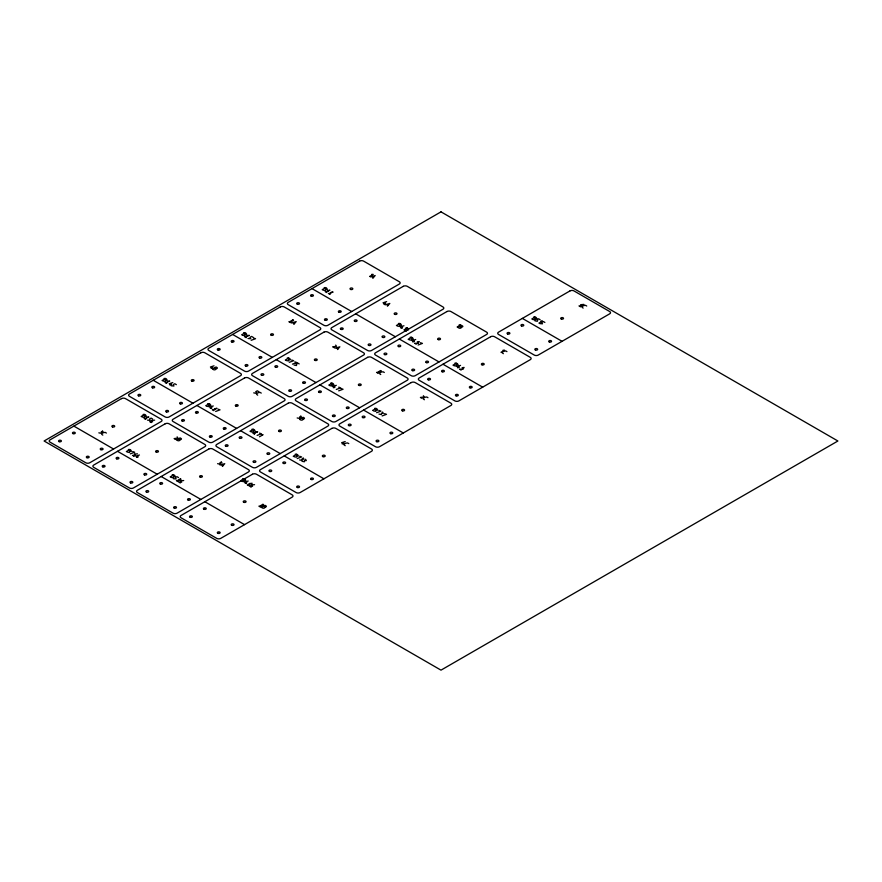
<?xml version="1.0" encoding="UTF-8"?>
<svg xmlns="http://www.w3.org/2000/svg" width="882" height="882" viewBox="0 0 882 882"><rect width="100%" height="100%" fill="white"/><g stroke="black" fill="none" stroke-linecap="round" stroke-linejoin="round"><path stroke-width="1.32" d="M293.805 324.356L296.187 321.599L291.424 322.977M372.788 278.293L375.17 275.548L370.407 276.915M222.363 466.424L224.745 463.678L219.982 465.046M337.464 349.559L339.846 346.813L335.083 348.181M387.43 306.208L389.811 303.463L385.048 304.841M162.067 380.528L165.64 378.466L164.052 378.466M241.646 334.807L245.218 332.746L243.63 332.746M322.217 289.671L325.789 287.609L324.201 287.609M169.807 384.993L171.395 384.078M253.553 338.015L255.537 338.71L251.172 340.309M369.613 276.463L373.185 274.401L371.598 274.401M211.052 368.235L212.639 367.32M141.142 416.491L144.714 414.43L143.127 414.43M151.858 420.383L150.668 421.993L152.652 421.761L151.858 420.383L154.637 420.163M126.346 451.562L129.919 449.5L128.331 449.5M205.726 405.731L209.299 403.669L207.711 403.669M285.305 360.021L288.877 357.96L287.289 357.96M383.659 304.036L385.247 303.121M132.697 451.562L134.681 452.245L130.316 453.855M291.655 360.021L293.64 360.705L289.274 362.315M210.291 408.366L211.878 407.451M134.681 454.087L133.491 455.685L135.475 455.454L134.681 454.087L137.46 453.855M294.831 361.852L296.815 362.535L292.449 364.145M218.03 409.171L220.015 409.854L215.649 411.464M136.467 457.405L138.055 456.49M396.404 325.535L399.976 323.474L398.388 323.474M400.968 328.17L402.556 327.255M403.945 329.89L407.517 327.828L405.929 327.828M328.765 385.114L332.338 383.053L330.75 383.053M408.146 339.283L411.718 337.222L410.13 337.222M170.204 476.886L173.776 474.825L172.188 474.825M249.981 431.287L253.553 429.225L251.965 429.225M333.33 387.749L334.917 386.823M412.71 341.918L414.297 341.003M338.688 387.176L340.673 387.86L336.307 389.458M259.506 433.117L261.491 433.801L257.125 435.41M418.068 343.175L419.259 341.577L417.274 341.797L418.068 343.175L415.29 343.407M180.92 480.778L179.73 482.388L181.714 482.156L180.92 480.778L183.699 480.547M341.069 388.543L343.054 389.238L338.688 390.836M420.449 342.712L422.434 343.407L418.068 345.005M259.506 436.777L263.079 434.716L261.491 434.716M457.13 326.99L460.702 324.929L459.114 324.929M240.665 480.778L244.237 478.717L242.649 478.717M245.229 483.413L246.817 482.498M293.243 456.259L296.815 454.197L295.227 454.197M372.623 410.428L376.195 408.366L374.607 408.366M531.78 318.997L535.352 316.936L533.764 316.936M452.995 365.17L456.567 363.108L454.98 363.108M249.397 483.534L248.206 485.133L250.19 484.902L249.397 483.534L252.175 483.303M299.593 456.259L301.578 456.942L297.212 458.552M378.973 410.428L380.958 411.122L376.592 412.721M251.778 484.902L250.587 486.511L252.572 486.28L251.778 484.902L254.556 484.681M457.56 367.805L459.147 366.89M538.924 323.121L542.496 321.059L540.909 321.059M384.53 413.636L386.514 414.331L382.149 415.929M462.918 369.073L464.108 367.463L462.124 367.695L462.918 369.073L460.139 369.293M581.161 304.643L579.97 306.252L581.955 306.021L581.161 304.643L583.939 304.422M342.227 443.966L343.815 443.051M500.987 352.304L504.559 350.242L502.972 350.242M386.636 301.633L383.064 302.78L385.048 303.926M214.028 365.832L210.456 366.978L212.441 368.125M172.784 382.59L169.212 383.736L171.196 384.883M403.945 325.767L400.373 326.913L402.357 328.06M415.687 339.504L412.115 340.65L414.099 341.797M213.268 405.963L209.695 407.109L211.68 408.256M336.307 385.335L332.735 386.481L334.719 387.628M139.444 455.002L135.872 456.148L137.857 457.295M460.536 365.402L456.964 366.548L458.949 367.695M345.204 441.562L341.632 442.709L343.616 443.855M248.206 481.01L244.634 482.156L246.618 483.303M325.392 289.208L327.376 289.439L326.583 288.061M534.955 318.545L536.94 318.766L536.146 317.399M399.579 325.083L401.564 325.304L400.77 323.937M244.821 334.355L246.806 334.587L246.012 333.209M411.321 338.82L413.305 339.052L412.511 337.674M288.48 359.558L290.465 359.79L289.671 358.412M456.17 364.718L458.155 364.95L457.361 363.571M165.243 380.065L167.227 380.296L166.433 378.918M331.941 384.651L333.925 384.883L333.131 383.505M208.902 405.279L210.886 405.5L210.092 404.132M375.798 409.976L377.783 410.196L376.989 408.829M381.355 413.184L383.339 413.404L382.545 412.037M144.317 416.039L146.302 416.26L145.508 414.893M299.56 417.043L301.545 417.274L300.751 415.896M253.156 430.824L255.141 431.055L254.347 429.677M101.221 431.915L103.205 432.147L102.411 430.78M129.522 451.099L131.506 451.33L130.712 449.963M296.418 455.807L298.403 456.027L297.609 454.66M301.975 459.015L303.959 459.235L303.165 457.868M304.356 460.382L306.341 460.613L305.547 459.235M219.982 462.763L221.966 462.984L221.173 461.617M173.379 476.423L175.364 476.655L174.57 475.277M243.84 480.326L245.824 480.558L245.031 479.18M586.717 306.021C585.615 303.992 579.474 306.892 583.145 308.083M578.978 305.911L580.565 306.826M540.115 319.692L538.527 318.766L536.94 319.692L537.733 320.144L537.336 321.291L534.955 320.839M544.878 322.437L543.29 321.522L541.702 322.437L542.496 323.815L539.718 323.584M532.574 319.46L534.955 319.912L535.352 318.766M522.365 318.402L562.055 341.323M506.941 351.62C505.772 349.603 499.697 352.591 503.368 353.682M459.908 326.296L460.9 326.869A1.125 0.65 0 0 0 462.488 326.869A1.125 0.65 0 0 0 462.488 325.954L461.495 325.381L457.923 327.442L458.916 328.016A1.4 0.805 0 0 0 460.9 328.016A1.4 0.805 0 0 0 460.9 326.869M371.73 276.54L373.45 277.532M386.371 304.455L388.091 305.448M397.198 325.998L399.579 326.45L399.976 325.304M406.326 331.268L404.739 330.353L408.542 329.846L407.716 328.633M323.01 290.123L325.392 290.586L325.789 289.439M408.939 339.735L411.321 340.198L411.718 339.052M453.789 365.633L456.17 366.085L456.567 364.95M325.193 291.622L326.781 292.537M328.369 293.452L329.956 294.368M414.694 343.285L416.282 344.212M459.544 369.183L461.132 370.098M312.007 288.612L351.697 311.533M355.667 313.827L395.357 336.737M399.325 339.03L439.015 361.94M442.985 364.233L482.675 387.154M384.298 372.48C383.075 370.429 377.099 373.417 380.726 374.541M427.957 397.683C426.789 395.632 420.747 398.642 424.385 399.744M292.747 322.592L294.467 323.584M336.406 347.806L338.126 348.798M334.289 347.728L332.701 346.813L336.505 346.306L335.678 345.094M422.004 398.366L420.416 397.451L424.22 396.944L423.393 395.731M288.844 321.721L290.432 322.636M376.559 372.358L378.146 373.273M253.156 337.332L251.568 336.417L249.981 337.332L250.775 338.71L247.996 338.479M299.196 363.913L297.609 362.998L296.021 363.913L296.815 364.376L296.418 365.523L294.037 365.06M242.44 335.27L244.821 335.733L245.218 334.587M286.099 360.473L288.48 360.936L288.877 359.79M329.559 385.566L331.941 386.029L332.338 384.883M373.417 410.891L375.798 411.343L376.195 410.196M378.973 414.099L381.355 414.551L381.752 413.404M244.623 336.759L246.21 337.674M232.627 334.443L272.317 357.364M276.286 359.658L315.977 382.567M319.945 384.861L359.635 407.771M363.605 410.064L403.295 432.985M258.878 391.718L257.29 390.803L255.703 391.718L256.497 392.181L256.1 393.328L253.718 392.865M261.259 393.096C260.113 391.057 254.038 394 257.687 395.158M348.776 443.624C347.442 441.573 341.577 444.627 345.204 445.686M214.425 367.893L215.417 368.467A1.125 0.65 0 0 0 217.005 368.467A1.125 0.65 0 0 0 217.005 367.551L216.013 366.978L212.441 369.04L213.433 369.613A1.4 0.805 0 0 0 215.417 369.613A1.4 0.805 0 0 0 215.417 368.467M301.545 418.189L302.537 418.763A1.125 0.65 0 0 0 304.125 418.763A1.125 0.65 0 0 0 304.125 417.848L303.132 417.274L299.56 419.336L300.553 419.909A1.4 0.805 0 0 0 302.537 419.909A1.4 0.805 0 0 0 302.537 418.763M297.179 417.958L299.56 418.421L299.957 417.274M176.356 384.651L174.768 383.736L173.181 384.651L173.975 386.029L171.196 385.798M162.861 380.98L165.243 381.443L165.64 380.296M206.52 406.194L208.902 406.646L209.299 405.5M250.775 431.739L253.156 432.202L253.553 431.055M294.037 456.722L296.418 457.174L296.815 456.027M299.593 459.93L301.975 460.382L302.372 459.235M301.975 461.297L304.356 461.76L304.753 460.613M165.044 382.479L166.632 383.394M212.275 409.744L213.863 410.659M252.958 433.227L254.545 434.142M153.248 380.274L192.938 403.195M196.906 405.477L236.596 428.398M240.565 430.692L280.255 453.602M284.225 455.895L323.915 478.805M152.652 419.016L151.065 418.101L149.477 419.016L150.271 420.383L147.492 420.163M141.936 416.954L144.317 417.407L144.714 416.26M144.119 418.443L145.706 419.358M149.675 421.651L151.263 422.566M178.506 438.817L179.498 439.39A1.125 0.65 0 0 0 181.086 439.39A1.125 0.65 0 0 0 181.086 438.464L180.093 437.891L176.521 439.964L177.514 440.526A1.4 0.805 0 0 0 179.498 440.526A1.4 0.805 0 0 0 179.498 439.39M221.305 464.671L223.025 465.663M175.727 439.501L174.14 438.586L177.944 438.078L177.117 436.866M217.6 463.678L219.982 464.13L220.379 462.984M241.459 481.241L243.84 481.693L244.237 480.558M247.214 484.791L248.801 485.706M249.595 486.169L251.183 487.085M263.442 506.257L264.435 506.83A1.125 0.65 0 0 0 266.022 506.83A1.125 0.65 0 0 0 266.022 505.915L265.03 505.342L261.458 507.404L262.45 507.977A1.4 0.805 0 0 0 264.435 507.977A1.4 0.805 0 0 0 264.435 506.83M258.878 506.147L260.466 507.062M106.38 433.062C105.278 431.033 99.137 434.021 102.808 435.124M178.539 477.57L176.951 476.655L175.364 477.57L176.157 478.948L173.379 478.717M98.839 432.842L101.221 433.294L101.617 432.147M127.14 452.025L129.522 452.477L129.919 451.33M170.998 477.338L173.379 477.801L173.776 476.655M132.498 455.344L134.086 456.259M176.356 480.668L177.944 481.583M178.737 482.035L180.325 482.961M73.868 426.105L113.558 449.015M117.526 451.308L157.216 474.229M161.185 476.523L200.875 499.433M204.845 501.726L244.535 524.636M146.908 417.362L145.64 418.873L144.957 418.487L148.838 417.021L146.908 417.362M167.834 381.388L166.555 382.909L165.882 382.512L169.752 381.057L167.834 381.388M215.065 408.664L215.043 409.446L213.113 409.788L216.983 408.322L215.065 408.664M247.412 335.678L246.133 337.189L245.461 336.803L249.33 335.347L247.412 335.678M255.747 432.147L254.468 433.657L253.796 433.271L257.665 431.816L255.747 432.147M327.983 290.531L327.961 291.325L326.031 291.655L329.901 290.2L327.983 290.531M331.158 292.372L329.879 293.882L329.207 293.497L333.076 292.03L331.158 292.372M441 211.856L44.1 441L441 670.144L837.9 441L441 211.856M121.496 398.609L50.053 439.853A2.811 1.621 0 0 0 50.053 442.147L85.775 462.774A2.811 1.621 0 0 0 89.744 462.774L161.185 421.519A2.811 1.621 0 0 0 161.185 419.226L125.465 398.609A2.811 1.621 0 0 0 121.496 398.609M200.875 352.778L129.434 394.022A2.811 1.621 0 0 0 129.434 396.316L165.155 416.943A2.811 1.621 0 0 0 169.124 416.943L240.565 375.688A2.811 1.621 0 0 0 240.565 373.406L204.845 352.778A2.811 1.621 0 0 0 200.875 352.778M280.255 306.947L208.814 348.192A2.811 1.621 0 0 0 208.814 350.485L244.535 371.113A2.811 1.621 0 0 0 248.504 371.113L319.945 329.868A2.811 1.621 0 0 0 319.945 327.575L284.225 306.947A2.811 1.621 0 0 0 280.255 306.947M359.635 261.116L288.193 302.361A2.811 1.621 0 0 0 288.193 304.654L323.915 325.282A2.811 1.621 0 0 0 327.883 325.282L399.325 284.037A2.811 1.621 0 0 0 399.325 281.744L363.605 261.116A2.811 1.621 0 0 0 359.635 261.116M292.879 319.912L289.682 321.754L290.365 322.151L293.563 320.298L292.879 319.912M165.155 423.812L93.713 465.057A2.811 1.621 0 0 0 93.713 467.35L129.434 487.978A2.811 1.621 0 0 0 133.403 487.978L204.845 446.733A2.811 1.621 0 0 0 204.845 444.44L169.124 423.812A2.811 1.621 0 0 0 165.155 423.812M244.535 377.981L173.093 419.226A2.811 1.621 0 0 0 173.093 421.519L208.814 442.147A2.811 1.621 0 0 0 212.782 442.147L284.225 400.902A2.811 1.621 0 0 0 284.225 398.609L248.504 377.981A2.811 1.621 0 0 0 244.535 377.981M323.915 332.15L252.472 373.406A2.811 1.621 0 0 0 252.472 375.688L288.193 396.316A2.811 1.621 0 0 0 292.163 396.316L363.605 355.071A2.811 1.621 0 0 0 363.605 352.778L327.883 332.15A2.811 1.621 0 0 0 323.915 332.15M403.295 286.33L331.853 327.575A2.811 1.621 0 0 0 331.853 329.868L367.573 350.485A2.811 1.621 0 0 0 371.543 350.485L442.985 309.24A2.811 1.621 0 0 0 442.985 306.947L407.263 286.33A2.811 1.621 0 0 0 403.295 286.33M208.814 449.015L137.371 490.271A2.811 1.621 0 0 0 137.371 492.553L173.093 513.181A2.811 1.621 0 0 0 177.061 513.181L248.504 471.936A2.811 1.621 0 0 0 248.504 469.643L212.782 449.015A2.811 1.621 0 0 0 208.814 449.015M288.193 403.195L216.751 444.44A2.811 1.621 0 0 0 216.751 446.733L252.472 467.35A2.811 1.621 0 0 0 256.442 467.35L327.883 426.105A2.811 1.621 0 0 0 327.883 423.812L292.163 403.195A2.811 1.621 0 0 0 288.193 403.195M367.573 357.364L296.132 398.609A2.811 1.621 0 0 0 296.132 400.902L331.853 421.519A2.811 1.621 0 0 0 335.822 421.519L407.263 380.274A2.811 1.621 0 0 0 407.263 377.981L371.543 357.364A2.811 1.621 0 0 0 367.573 357.364M446.953 311.533L375.512 352.778A2.811 1.621 0 0 0 375.512 355.071L411.233 375.688A2.811 1.621 0 0 0 415.202 375.688L486.644 334.443A2.811 1.621 0 0 0 486.644 332.15L450.923 311.533A2.811 1.621 0 0 0 446.953 311.533M180.391 478.86L177.194 480.701L177.866 481.098L181.064 479.246L180.391 478.86M380.594 370.55L377.397 372.402L378.08 372.788L381.278 370.947L380.594 370.55M252.472 474.229L181.03 515.474A2.811 1.621 0 0 0 181.03 517.767L216.751 538.384A2.811 1.621 0 0 0 220.72 538.384L292.163 497.139A2.811 1.621 0 0 0 292.163 494.846L256.442 474.229A2.811 1.621 0 0 0 252.472 474.229M331.853 428.398L260.411 469.643A2.811 1.621 0 0 0 260.411 471.936L296.132 492.553A2.811 1.621 0 0 0 300.101 492.553L371.543 451.308A2.811 1.621 0 0 0 371.543 449.015L335.822 428.398A2.811 1.621 0 0 0 331.853 428.398M411.233 382.567L339.791 423.812A2.811 1.621 0 0 0 339.791 426.105L375.512 446.733A2.811 1.621 0 0 0 379.481 446.733L450.923 405.477A2.811 1.621 0 0 0 450.923 403.195L415.202 382.567A2.811 1.621 0 0 0 411.233 382.567M490.613 336.737L419.171 377.981A2.811 1.621 0 0 0 419.171 380.274L454.892 400.902A2.811 1.621 0 0 0 458.861 400.902L530.303 359.658A2.811 1.621 0 0 0 530.303 357.364L494.582 336.737A2.811 1.621 0 0 0 490.613 336.737M569.993 290.906L498.55 332.15A2.811 1.621 0 0 0 498.55 334.443L534.272 355.071A2.811 1.621 0 0 0 538.24 355.071L609.683 313.827A2.811 1.621 0 0 0 609.683 311.533L573.962 290.906A2.811 1.621 0 0 0 569.993 290.906M262.924 504.339L259.727 506.18L260.399 506.577L263.597 504.725L262.924 504.339M394.772 314.345A1.4 0.805 0 0 0 396.988 313.772A1.4 0.805 0 0 0 395.015 312.956A1.4 0.805 0 0 0 394.772 314.345M382.634 337.398A1.4 0.805 0 0 0 384.85 336.814A1.4 0.805 0 0 0 382.865 335.998A1.4 0.805 0 0 0 382.634 337.398M354.851 321.357A1.4 0.805 0 0 0 357.067 320.772A1.4 0.805 0 0 0 355.082 319.957A1.4 0.805 0 0 0 354.851 321.357M368.742 345.413A1.4 0.805 0 0 0 370.958 344.84A1.4 0.805 0 0 0 368.974 344.024A1.4 0.805 0 0 0 368.742 345.413M340.959 329.372A1.4 0.805 0 0 0 343.175 328.799A1.4 0.805 0 0 0 341.191 327.983A1.4 0.805 0 0 0 340.959 329.372M200.28 477.151A1.4 0.805 0 0 0 202.397 476.456A1.4 0.805 0 0 0 200.302 475.751A1.4 0.805 0 0 0 200.28 477.151M174.316 508.131A1.4 0.805 0 0 0 176.477 507.492A1.4 0.805 0 0 0 174.438 506.731A1.4 0.805 0 0 0 174.316 508.131M160.425 484.075A1.4 0.805 0 0 0 162.586 483.435A1.4 0.805 0 0 0 160.546 482.675A1.4 0.805 0 0 0 160.425 484.075M188.208 500.116A1.4 0.805 0 0 0 190.369 499.477A1.4 0.805 0 0 0 188.329 498.716A1.4 0.805 0 0 0 188.208 500.116M146.533 492.09A1.4 0.805 0 0 0 148.694 491.45A1.4 0.805 0 0 0 146.655 490.69A1.4 0.805 0 0 0 146.533 492.09M261.667 375.236A1.4 0.805 0 0 0 263.795 374.563A1.4 0.805 0 0 0 261.722 373.836A1.4 0.805 0 0 0 261.667 375.236M315.039 360.44A1.4 0.805 0 0 0 317.2 359.79A1.4 0.805 0 0 0 315.15 359.04A1.4 0.805 0 0 0 315.039 360.44M289.45 391.277A1.4 0.805 0 0 0 291.578 390.605A1.4 0.805 0 0 0 289.505 389.877A1.4 0.805 0 0 0 289.45 391.277M303.342 383.262A1.4 0.805 0 0 0 305.47 382.59A1.4 0.805 0 0 0 303.397 381.851A1.4 0.805 0 0 0 303.342 383.262M275.559 367.221A1.4 0.805 0 0 0 277.687 366.548A1.4 0.805 0 0 0 275.614 365.821A1.4 0.805 0 0 0 275.559 367.221M350.716 289.483A1.4 0.805 0 0 0 352.822 288.778A1.4 0.805 0 0 0 350.716 288.083A1.4 0.805 0 0 0 350.716 289.483M311.291 296.187A1.4 0.805 0 0 0 313.408 295.503A1.4 0.805 0 0 0 311.324 294.786A1.4 0.805 0 0 0 311.291 296.187M297.399 304.202A1.4 0.805 0 0 0 299.516 303.529A1.4 0.805 0 0 0 297.432 302.802A1.4 0.805 0 0 0 297.399 304.202M325.182 320.243A1.4 0.805 0 0 0 327.299 319.56A1.4 0.805 0 0 0 325.215 318.843A1.4 0.805 0 0 0 325.182 320.243M339.074 312.228A1.4 0.805 0 0 0 341.191 311.544A1.4 0.805 0 0 0 339.107 310.828A1.4 0.805 0 0 0 339.074 312.228M271.325 335.292A1.4 0.805 0 0 0 273.464 334.62A1.4 0.805 0 0 0 271.38 333.881A1.4 0.805 0 0 0 271.325 335.292M245.747 366.052A1.4 0.805 0 0 0 247.919 365.435A1.4 0.805 0 0 0 245.891 364.652A1.4 0.805 0 0 0 245.747 366.052M259.639 358.037A1.4 0.805 0 0 0 261.811 357.408A1.4 0.805 0 0 0 259.782 356.637A1.4 0.805 0 0 0 259.639 358.037M231.856 341.995A1.4 0.805 0 0 0 234.028 341.367A1.4 0.805 0 0 0 231.999 340.595A1.4 0.805 0 0 0 231.856 341.995M217.964 350.011A1.4 0.805 0 0 0 220.136 349.393A1.4 0.805 0 0 0 218.108 348.611A1.4 0.805 0 0 0 217.964 350.011M138.628 395.864A1.4 0.805 0 0 0 140.756 395.191A1.4 0.805 0 0 0 138.683 394.463A1.4 0.805 0 0 0 138.628 395.864M166.411 411.905A1.4 0.805 0 0 0 168.539 411.233A1.4 0.805 0 0 0 166.466 410.505A1.4 0.805 0 0 0 166.411 411.905M191.912 381.09A1.4 0.805 0 0 0 194.084 380.473A1.4 0.805 0 0 0 192.067 379.69A1.4 0.805 0 0 0 191.912 381.09M152.52 387.837A1.4 0.805 0 0 0 154.648 387.165A1.4 0.805 0 0 0 152.575 386.437A1.4 0.805 0 0 0 152.52 387.837M180.303 403.879A1.4 0.805 0 0 0 182.431 403.206A1.4 0.805 0 0 0 180.358 402.479A1.4 0.805 0 0 0 180.303 403.879M225.88 446.248A1.4 0.805 0 0 0 228.074 445.642A1.4 0.805 0 0 0 226.068 444.848A1.4 0.805 0 0 0 225.88 446.248M253.663 462.289A1.4 0.805 0 0 0 255.857 461.683A1.4 0.805 0 0 0 253.851 460.889A1.4 0.805 0 0 0 253.663 462.289M267.555 454.274A1.4 0.805 0 0 0 269.749 453.668A1.4 0.805 0 0 0 267.742 452.874A1.4 0.805 0 0 0 267.555 454.274M279.164 431.507A1.4 0.805 0 0 0 281.38 430.923A1.4 0.805 0 0 0 279.396 430.107A1.4 0.805 0 0 0 279.164 431.507M239.772 438.233A1.4 0.805 0 0 0 241.966 437.626A1.4 0.805 0 0 0 239.959 436.833A1.4 0.805 0 0 0 239.772 438.233M144.516 474.891A1.4 0.805 0 0 0 146.71 474.296A1.4 0.805 0 0 0 144.703 473.491A1.4 0.805 0 0 0 144.516 474.891M102.841 466.876A1.4 0.805 0 0 0 105.035 466.269A1.4 0.805 0 0 0 103.029 465.476A1.4 0.805 0 0 0 102.841 466.876M116.733 458.849A1.4 0.805 0 0 0 118.927 458.254A1.4 0.805 0 0 0 116.92 457.449A1.4 0.805 0 0 0 116.733 458.849M130.624 482.917A1.4 0.805 0 0 0 132.818 482.311A1.4 0.805 0 0 0 130.812 481.517A1.4 0.805 0 0 0 130.624 482.917M156.279 452.08A1.4 0.805 0 0 0 158.451 451.463A1.4 0.805 0 0 0 156.423 450.68A1.4 0.805 0 0 0 156.279 452.08M438.277 339.614A1.4 0.805 0 0 0 440.493 339.03A1.4 0.805 0 0 0 438.519 338.214A1.4 0.805 0 0 0 438.277 339.614M426.337 362.623A1.4 0.805 0 0 0 428.509 361.984A1.4 0.805 0 0 0 426.48 361.223A1.4 0.805 0 0 0 426.337 362.623M412.445 370.638A1.4 0.805 0 0 0 414.617 370.01A1.4 0.805 0 0 0 412.589 369.238A1.4 0.805 0 0 0 412.445 370.638M398.554 346.582A1.4 0.805 0 0 0 400.726 345.953A1.4 0.805 0 0 0 398.697 345.182A1.4 0.805 0 0 0 398.554 346.582M384.662 354.597A1.4 0.805 0 0 0 386.834 353.969A1.4 0.805 0 0 0 384.806 353.197A1.4 0.805 0 0 0 384.662 354.597M204.128 509.3A1.4 0.805 0 0 0 206.245 508.605A1.4 0.805 0 0 0 204.161 507.889A1.4 0.805 0 0 0 204.128 509.3M231.911 525.341A1.4 0.805 0 0 0 234.028 524.647A1.4 0.805 0 0 0 231.944 523.93A1.4 0.805 0 0 0 231.911 525.341M218.019 533.356A1.4 0.805 0 0 0 220.136 532.673A1.4 0.805 0 0 0 218.052 531.956A1.4 0.805 0 0 0 218.019 533.356M190.236 517.315A1.4 0.805 0 0 0 192.353 516.632A1.4 0.805 0 0 0 190.269 515.915A1.4 0.805 0 0 0 190.236 517.315M243.95 502.354A1.4 0.805 0 0 0 246.067 501.66A1.4 0.805 0 0 0 243.972 500.943A1.4 0.805 0 0 0 243.95 502.354M521.582 325.954A1.4 0.805 0 0 0 523.765 325.337A1.4 0.805 0 0 0 521.747 324.554A1.4 0.805 0 0 0 521.582 325.954M507.69 333.969A1.4 0.805 0 0 0 509.873 333.352A1.4 0.805 0 0 0 507.856 332.569A1.4 0.805 0 0 0 507.69 333.969M549.365 341.995A1.4 0.805 0 0 0 551.548 341.378A1.4 0.805 0 0 0 549.53 340.595A1.4 0.805 0 0 0 549.365 341.995M535.473 350.011A1.4 0.805 0 0 0 537.656 349.393A1.4 0.805 0 0 0 535.639 348.611A1.4 0.805 0 0 0 535.473 350.011M561.404 319.063A1.4 0.805 0 0 0 563.521 318.369A1.4 0.805 0 0 0 561.426 317.663A1.4 0.805 0 0 0 561.404 319.063M223.951 429.082A1.4 0.805 0 0 0 226.09 428.42A1.4 0.805 0 0 0 224.028 427.682A1.4 0.805 0 0 0 223.951 429.082M196.168 413.041A1.4 0.805 0 0 0 198.307 412.379A1.4 0.805 0 0 0 196.245 411.64A1.4 0.805 0 0 0 196.168 413.041M236.001 406.128A1.4 0.805 0 0 0 238.151 405.466A1.4 0.805 0 0 0 236.089 404.728A1.4 0.805 0 0 0 236.001 406.128M210.059 437.108A1.4 0.805 0 0 0 212.198 436.447A1.4 0.805 0 0 0 210.137 435.708A1.4 0.805 0 0 0 210.059 437.108M182.276 421.067A1.4 0.805 0 0 0 184.415 420.405A1.4 0.805 0 0 0 182.354 419.667A1.4 0.805 0 0 0 182.276 421.067M323.01 456.656A1.4 0.805 0 0 0 325.182 456.016A1.4 0.805 0 0 0 323.143 455.244A1.4 0.805 0 0 0 323.01 456.656M269.627 471.484A1.4 0.805 0 0 0 271.733 470.79A1.4 0.805 0 0 0 269.638 470.084A1.4 0.805 0 0 0 269.627 471.484M283.519 463.469A1.4 0.805 0 0 0 285.625 462.774A1.4 0.805 0 0 0 283.53 462.069A1.4 0.805 0 0 0 283.519 463.469M311.302 479.51A1.4 0.805 0 0 0 313.408 478.816A1.4 0.805 0 0 0 311.313 478.11A1.4 0.805 0 0 0 311.302 479.51M297.41 487.526A1.4 0.805 0 0 0 299.516 486.831A1.4 0.805 0 0 0 297.421 486.125A1.4 0.805 0 0 0 297.41 487.526M112.477 426.91A1.4 0.805 0 0 0 114.693 426.337A1.4 0.805 0 0 0 112.72 425.521A1.4 0.805 0 0 0 112.477 426.91M86.943 457.703A1.4 0.805 0 0 0 89.159 457.119A1.4 0.805 0 0 0 87.186 456.303A1.4 0.805 0 0 0 86.943 457.703M73.052 433.635A1.4 0.805 0 0 0 75.268 433.062A1.4 0.805 0 0 0 73.294 432.246A1.4 0.805 0 0 0 73.052 433.635M100.835 449.677A1.4 0.805 0 0 0 103.051 449.103A1.4 0.805 0 0 0 101.077 448.277A1.4 0.805 0 0 0 100.835 449.677M59.16 441.662A1.4 0.805 0 0 0 61.376 441.077A1.4 0.805 0 0 0 59.403 440.261A1.4 0.805 0 0 0 59.16 441.662M402.401 410.836A1.4 0.805 0 0 0 404.562 410.174A1.4 0.805 0 0 0 402.501 409.424A1.4 0.805 0 0 0 402.401 410.836M348.908 425.62A1.4 0.805 0 0 0 351.113 425.036A1.4 0.805 0 0 0 349.118 424.22A1.4 0.805 0 0 0 348.908 425.62M390.583 433.646A1.4 0.805 0 0 0 392.788 433.051A1.4 0.805 0 0 0 390.792 432.246A1.4 0.805 0 0 0 390.583 433.646M376.691 441.662A1.4 0.805 0 0 0 378.896 441.077A1.4 0.805 0 0 0 376.901 440.261A1.4 0.805 0 0 0 376.691 441.662M362.8 417.605A1.4 0.805 0 0 0 365.005 417.01A1.4 0.805 0 0 0 363.009 416.205A1.4 0.805 0 0 0 362.8 417.605M482.024 364.828A1.4 0.805 0 0 0 484.196 364.2A1.4 0.805 0 0 0 482.167 363.428A1.4 0.805 0 0 0 482.024 364.828M469.996 387.826A1.4 0.805 0 0 0 472.168 387.198A1.4 0.805 0 0 0 470.139 386.426A1.4 0.805 0 0 0 469.996 387.826M442.213 371.785A1.4 0.805 0 0 0 444.385 371.157A1.4 0.805 0 0 0 442.356 370.385A1.4 0.805 0 0 0 442.213 371.785M456.104 395.853A1.4 0.805 0 0 0 458.276 395.213A1.4 0.805 0 0 0 456.248 394.441A1.4 0.805 0 0 0 456.104 395.853M428.321 379.811A1.4 0.805 0 0 0 430.493 379.172A1.4 0.805 0 0 0 428.465 378.411A1.4 0.805 0 0 0 428.321 379.811M358.985 385.434A1.4 0.805 0 0 0 361.19 384.839A1.4 0.805 0 0 0 359.195 384.034A1.4 0.805 0 0 0 358.985 385.434M333.098 416.48A1.4 0.805 0 0 0 335.237 415.819A1.4 0.805 0 0 0 333.164 415.08A1.4 0.805 0 0 0 333.098 416.48M319.207 392.424A1.4 0.805 0 0 0 321.346 391.751A1.4 0.805 0 0 0 319.273 391.024A1.4 0.805 0 0 0 319.207 392.424M305.315 400.439A1.4 0.805 0 0 0 307.454 399.778A1.4 0.805 0 0 0 305.381 399.039A1.4 0.805 0 0 0 305.315 400.439M346.99 408.465A1.4 0.805 0 0 0 349.129 407.793A1.4 0.805 0 0 0 347.056 407.065A1.4 0.805 0 0 0 346.99 408.465"/></g></svg>
